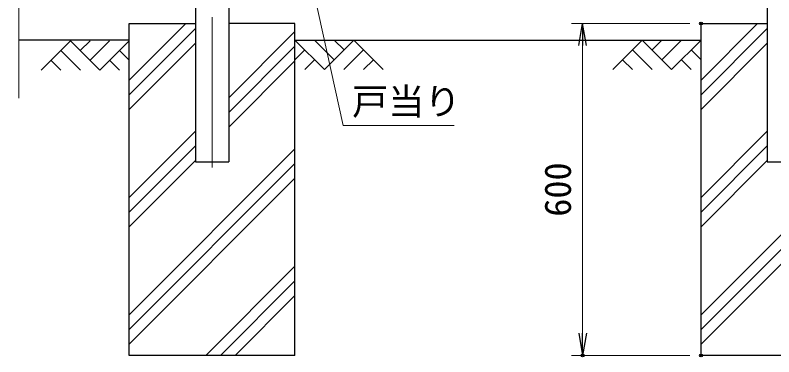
# Model space of a CAD drawing. Units: millimetres, scale not verified. Extents: x -4200 to 4200, y -2970 to 2970.
# Drawn here: x -3000 to -1627, y -925 to -307 of the extents above; entities that cross this region are included whole.
import ezdxf
from ezdxf.enums import TextEntityAlignment as Align

# ---------------------------------------------------------------- set-up
doc = ezdxf.new("R2010")
doc.units = ezdxf.units.MM
doc.header["$LTSCALE"] = 10
doc.header["$PDMODE"] = 32
doc.header["$PDSIZE"] = 5
doc.linetypes.add('USER1', pattern=[50.8, 31.75, -6.35, 6.35, -6.35])
for name, color, linetype, lineweight in [('0-0_D-STR1', 1, 'Continuous', 25), ('0-1_D-BMK', 2, 'USER1', 13), ('0-2_D-STR4', 7, 'Continuous', 25), ('0-3_D-BGD', 7, 'Continuous', 25), ('0-5_D-STR-DIM', 7, 'Continuous', 13), ('0-7_Defpoints', 6, 'Continuous', 25), ('0-8_D-DCR-HCH', 7, 'Continuous', 13), ('0-9_D-STR-TXT', 7, 'Continuous', 13), ('0-C_D-STR2', 7, 'Continuous', 13)]:
    doc.layers.add(name, color=color, linetype=linetype, lineweight=lineweight)
doc.layers.add('0-6_0', color=7, linetype='Continuous')
doc.styles.add('ＭＳ ゴシック', font='')
doc.styles.get('ＭＳ ゴシック').set_extended_font_data('MS Gothic')

# ---------------------------------------------------------------- blocks, each defined once
blk = doc.blocks.new('_Open')
at = {"layer": '0-6_0'}
blk.add_line((-10, 1.667), (0, 0), dxfattribs=at)
blk.add_lwpolyline([(-10, -1.667), (0, 0), (-10, 0)], dxfattribs=at)

msp = doc.modelspace()

# ---------------------------------------------------------------- linework, layer by layer
at = {"layer": '0-0_D-STR1'}
for p, q in [((-2674.17, 361.68), (-2674.17, -572.32)), ((-2613.67, 361.68), (-2613.67, -572.32)), ((-1639.17, -163.82), (-1639.17, -572.32)), ((-2674.17, -285.7), (-2674.17, -572.32)), ((-2674.17, -572.32), (-2613.67, -572.32)), ((-1639.17, -572.32), (-1578.67, -572.32))]:
    msp.add_line(p, q, dxfattribs=at)
at = {"layer": '0-1_D-BMK'}
msp.add_line((-2643.92, 1212.92), (-2643.92, -582.89), dxfattribs=at)
at = {"layer": '0-2_D-STR4'}
for p, q in [((-2793.92, -322.32), (-2674.17, -322.32)), ((-2793.92, -922.32), (-2793.92, -322.32)), ((-2493.92, -322.32), (-2613.67, -322.32)), ((-2493.92, -922.32), (-2493.92, -322.32)), ((-1758.92, -322.32), (-1639.17, -322.32)), ((-1758.92, -922.32), (-1758.92, -322.32)), ((-2493.92, -922.32), (-2793.92, -922.32)), ((-1458.92, -922.32), (-1758.92, -922.32))]:
    msp.add_line(p, q, dxfattribs=at)
at = {"layer": '0-3_D-BGD'}
for p, q in [((-2793.92, -352.32), (-2993.92, -352.32)), ((-2493.92, -352.32), (-1758.92, -352.32))]:
    msp.add_line(p, q, dxfattribs=at)
at = {"layer": '0-5_D-STR-DIM'}
for p, q in [((-1778.92, -322.32), (-1993.18, -322.32)), ((-1973.18, -362.32), (-1973.18, -882.32)), ((-1778.92, -922.32), (-1993.18, -922.32))]:
    msp.add_line(p, q, dxfattribs=at)
at = {"layer": '0-7_Defpoints'}
for p in [(-1758.92, -322.32), (-1973.18, -922.32), (-1758.92, -922.32), (-1758.92, -922.32)]:
    msp.add_point(p, dxfattribs=at)
at = {"layer": '0-8_D-DCR-HCH'}
for p, q in [((-2793.92, -424.79), (-2691.45, -322.32)), ((-1758.92, -424.79), (-1656.45, -322.32)), ((-2793.92, -451.3), (-2674.17, -331.55)), ((-2613.67, -456.67), (-2493.92, -336.92)), ((-1758.92, -451.3), (-1639.17, -331.55)), ((-2900.34, -353.38), (-2953.55, -406.59)), ((-2882.6, -371.12), (-2864.87, -353.38)), ((-2864.87, -388.85), (-2829.39, -353.38)), ((-2440.74, -405.53), (-2493.96, -352.32)), ((-2423.01, -387.79), (-2458.48, -352.32)), ((-2387.53, -352.32), (-2440.74, -405.53)), ((-2405.18, -370.15), (-2423.01, -352.32)), ((-2387.53, -352.32), (-2334.32, -405.53)), ((-1865.34, -352.32), (-1918.55, -405.53)), ((-1847.6, -370.05), (-1829.87, -352.32)), ((-1829.87, -387.79), (-1794.39, -352.32)), ((-2793.92, -477.82), (-2674.17, -358.07)), ((-2613.67, -483.19), (-2493.92, -363.44)), ((-2476.22, -370.05), (-2493.96, -387.71)), ((-2369.79, -370.05), (-2405.43, -405.53)), ((-1883.08, -370.05), (-1847.44, -405.53)), ((-1776.65, -370.05), (-1758.92, -387.71)), ((-1758.92, -477.82), (-1639.17, -358.07)), ((-2918.08, -371.12), (-2882.44, -406.59)), ((-2811.65, -371.12), (-2793.92, -388.77)), ((-2935.82, -388.85), (-2918, -406.59)), ((-2829.39, -388.85), (-2811.57, -406.59)), ((-2613.67, -509.7), (-2493.92, -389.95)), ((-2458.48, -387.79), (-2476.3, -405.53)), ((-2352.06, -387.79), (-2369.88, -405.53)), ((-1900.82, -387.79), (-1883, -405.53)), ((-1794.39, -387.79), (-1776.57, -405.53)), ((-2793.92, -636.92), (-2674.17, -517.17)), ((-1758.92, -636.92), (-1639.17, -517.17)), ((-2793.92, -663.44), (-2674.17, -543.69)), ((-2793.92, -849.05), (-2493.92, -549.05)), ((-1758.92, -663.44), (-1639.17, -543.69)), ((-1758.92, -849.05), (-1458.92, -549.05)), ((-2793.92, -689.95), (-2674.17, -570.2)), ((-2793.92, -875.57), (-2493.92, -575.57)), ((-1758.92, -689.95), (-1639.17, -570.2)), ((-1758.92, -875.57), (-1458.92, -575.57)), ((-2793.92, -902.08), (-2493.92, -602.08)), ((-1758.92, -902.08), (-1458.92, -602.08)), ((-2655.05, -922.32), (-2493.92, -761.18)), ((-2628.53, -922.32), (-2493.92, -787.7)), ((-2602.02, -922.32), (-2493.92, -814.22))]:
    msp.add_line(p, q, dxfattribs=at)
for points in [[(-2900.34, -353.38), (-2847.13, -406.59), (-2793.92, -353.38)], [(-1865.34, -352.32), (-1812.13, -405.53), (-1758.92, -352.32)]]:
    msp.add_lwpolyline(points, dxfattribs=at)
at = {"layer": '0-9_D-STR-TXT'}
msp.add_lwpolyline([(-2205.74, -506.77), (-2406.8, -506.77), (-2597.56, 358.62)], dxfattribs=at)
at = {"layer": '0-C_D-STR2'}
msp.add_lwpolyline([(-2993.92, -457.32), (-2993.92, 417.03), (-3029.16, 429.86), (-2958.68, 455.51), (-2993.92, 468.34), (-2993.92, 1237.68)], dxfattribs=at)

# ---------------------------------------------------------------- block references
at = {"layer": '0-5_D-STR-DIM', "xscale": 4, "yscale": 4}
for p, rotation in [((-1973.18, -322.32), 90), ((-1973.18, -922.32), 270)]:
    msp.add_blockref('_Open', p, dxfattribs=dict(at, rotation=rotation))

# ---------------------------------------------------------------- texts
at = {"layer": '0-5_D-STR-DIM', "style": 'ＭＳ ゴシック'}
msp.add_text('600', height=48.09, rotation=90, dxfattribs=at).set_placement((-1979.93, -671.57), align=Align.BOTTOM_LEFT)
at = {"layer": '0-9_D-STR-TXT', "style": 'ＭＳ ゴシック'}
msp.add_text('戸当り', height=48.09, dxfattribs=at).set_placement((-2390.76, -501.67), align=Align.BOTTOM_LEFT)

doc.saveas('drawing.dxf')
